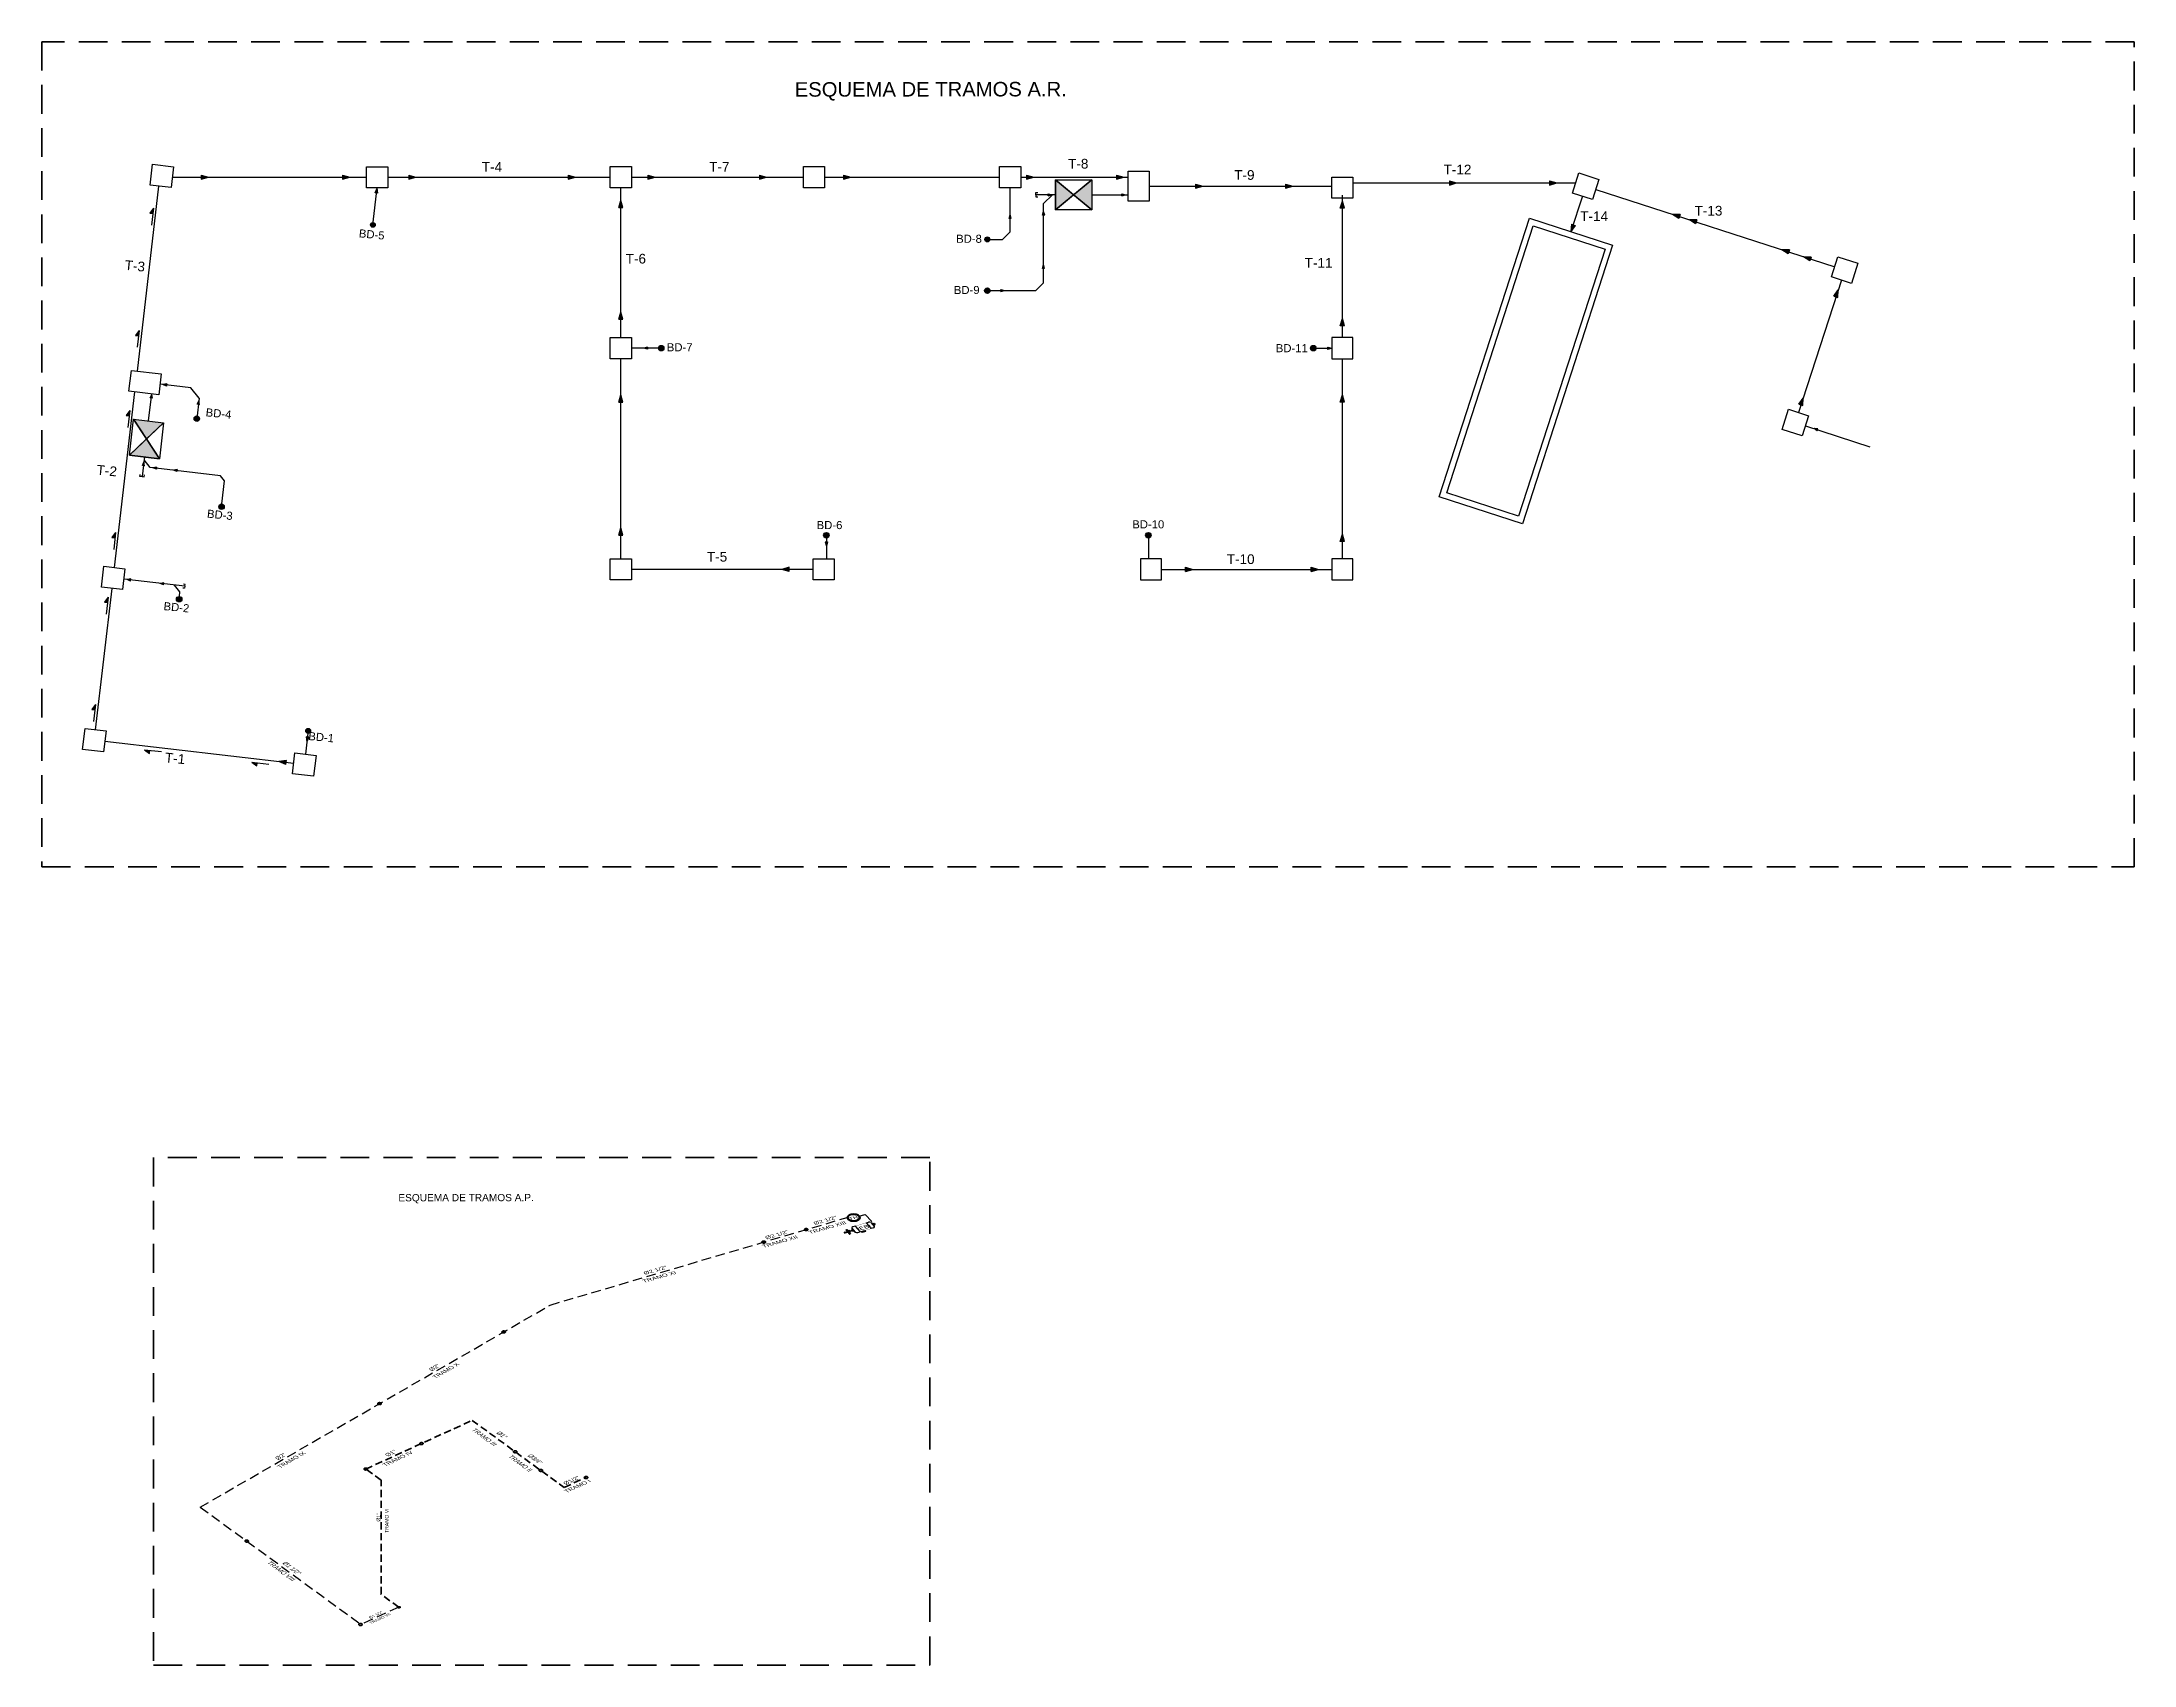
# Model space of a CAD drawing. Header units: feet. Extents: x 1019 to 2236, y -546 to 122.
# Drawn here: x 1156.5 to 1225.9, y 55.9 to 109.6 of the extents above; entities that cross this region are included whole.
import ezdxf

# ---------------------------------------------------------------- set-up
doc = ezdxf.new("R2010")
doc.units = ezdxf.units.FT
doc.header["$LTSCALE"] = 0.05
doc.header["$MEASUREMENT"] = 0
doc.linetypes.add('DASHDOT', pattern=[25.4, 12.7, -6.35, 0, -6.35])
doc.linetypes.add('HIDDEN', pattern=[9.525, 6.35, -3.175])
for name, color, linetype, lineweight in [('AGUA POTABLE', 5, 'HIDDEN', 35), ('AGUAFRIA', 5, 'HIDDEN', 30), ('COCINA', 8, 'Continuous', 25)]:
    doc.layers.add(name, color=color, linetype=linetype, lineweight=lineweight)
for name, color, linetype in [('AGUAS-N', 4, 'Continuous'), ('AGUASNEGRAS', 4, 'Continuous'), ('BOMBA', 7, 'Continuous'), ('PERT-VENT', 8, 'Continuous'), ('TELEFONO', 3, 'DASHDOT'), ('TEXXT', 2, 'Continuous')]:
    doc.layers.add(name, color=color, linetype=linetype)
doc.styles.add('DAMIAN', font='arial.ttf', dxfattribs={"height": 0.12})
doc.styles.get("Standard").update_dxf_attribs({"font": 'arial.ttf'})

# ---------------------------------------------------------------- blocks, each defined once
blk = doc.blocks.new('A$C7995192D')
at = {"layer": 'TELEFONO'}
blk.add_hatch(color=256, dxfattribs=at).paths.add_polyline_path([(0.638, 0.116), (0.437, 0.116), (0.437, 0)])
for p, q in [((0.638, 0.116), (0, 0.116)), ((0.437, 0), (0.437, 0.116)), ((0.638, 0.116), (0.437, 0))]:
    blk.add_line(p, q, dxfattribs=at)

msp = doc.modelspace()

# ---------------------------------------------------------------- hatches: boundary and pattern name
at = {"layer": 'AGUA POTABLE', "ltscale": 3, "extrusion": (1.24623e-14, 0.816497, 0.57735)}
h = msp.add_hatch(color=256, dxfattribs=at)
h.dxf.hatch_style = 1
edge = h.paths.add_edge_path()
edge.add_arc((-1181.871, -70.794), 0.0576, -51.64299, 308.35701)
h = msp.add_hatch(color=256, dxfattribs=at)
h.dxf.hatch_style = 1
edge = h.paths.add_edge_path()
edge.add_arc((-1180.464, -70.075), 0.0576, -51.64299, 308.35701)
h = msp.add_hatch(color=256, dxfattribs=at)
h.dxf.hatch_style = 1
edge = h.paths.add_edge_path()
edge.add_arc((-1171.85, -64.92), 0.0576, -51.64299, 308.35701)
h = msp.add_hatch(color=256, dxfattribs=at)
h.dxf.hatch_style = 1
edge = h.paths.add_edge_path()
edge.add_arc((-1167.735, -60.805), 0.0576, -51.64299, 308.35701)
h = msp.add_hatch(color=256, dxfattribs=at)
h.dxf.hatch_style = 1
edge = h.paths.add_edge_path()
edge.add_arc((-1169.124, -51.978), 0.0576, -51.64299, 308.35701)
h = msp.add_hatch(color=256, dxfattribs=at)
h.dxf.hatch_style = 1
edge = h.paths.add_edge_path()
edge.add_arc((-1172.229, -51.51), 0.0576, -51.64299, 308.35701)
h = msp.add_hatch(color=256, dxfattribs=at)
h.dxf.hatch_style = 1
edge = h.paths.add_edge_path()
edge.add_arc((-1167.279, -50.518), 0.0576, -51.64299, 308.35701)
h = msp.add_hatch(color=256, dxfattribs=at)
h.dxf.hatch_style = 1
edge = h.paths.add_edge_path()
edge.add_arc((-1173.077, -50.439), 0.0576, -51.64299, 308.35701)
h = msp.add_hatch(color=256, dxfattribs=at)
h.dxf.hatch_style = 1
edge = h.paths.add_edge_path()
edge.add_arc((-1174.579, -50.033), 0.0576, -51.64299, 308.35701)
h = msp.add_hatch(color=256, dxfattribs=at)
h.dxf.hatch_style = 1
edge = h.paths.add_edge_path()
edge.add_arc((-1163.337, -52.922), 0.0576, -51.64299, 308.35701)
at = {"layer": 'AGUA POTABLE', "ltscale": 3, "extrusion": (0, 0.816497, 0.57735)}
h = msp.add_hatch(color=256, dxfattribs=at)
h.dxf.hatch_style = 1
edge = h.paths.add_edge_path()
edge.add_arc((-1168.376, -49.126), 0.0498, -135, 225)
at = {"layer": 'AGUA POTABLE', "ltscale": 3, "extrusion": (1.24623e-14, 0.816497, 0.57735)}
h = msp.add_hatch(color=256, dxfattribs=at)
h.dxf.hatch_style = 1
edge = h.paths.add_edge_path()
edge.add_arc((-1167.109, -48.134), 0.0576, -51.64299, 308.35701)
at = {"layer": 'AGUASNEGRAS'}
for points in [[(1161.829, 105.071), (1162.069, 105.14), (1161.829, 105.209)], [(1166.511, 105.071), (1166.751, 105.14), (1166.511, 105.209)], [(1167.595, 104.623), (1167.657, 104.773), (1167.684, 104.612)], [(1168.702, 105.071), (1168.942, 105.14), (1168.702, 105.209)], [(1173.985, 105.071), (1174.225, 105.14), (1173.985, 105.209)], [(1176.624, 105.071), (1176.864, 105.14), (1176.624, 105.209)], [(1180.323, 105.071), (1180.563, 105.14), (1180.323, 105.209)], [(1183.112, 105.071), (1183.352, 105.14), (1183.112, 105.209)], [(1189.177, 105.071), (1189.417, 105.14), (1189.177, 105.209)], [(1192.158, 105.071), (1192.398, 105.14), (1192.158, 105.209)], [(1194.777, 104.772), (1195.016, 104.841), (1194.777, 104.91)], [(1197.758, 104.772), (1197.997, 104.841), (1197.758, 104.91)], [(1203.183, 104.877), (1203.423, 104.946), (1203.183, 105.015)], [(1206.504, 104.877), (1206.744, 104.946), (1206.504, 105.015)], [(1175.801, 104.13), (1175.732, 104.37), (1175.663, 104.13)], [(1189.706, 103.883), (1189.741, 104.003), (1189.775, 103.883)], [(1189.891, 104.589), (1190.011, 104.555), (1189.891, 104.52)], [(1192.333, 104.589), (1192.453, 104.555), (1192.333, 104.52)], [(1199.57, 104.107), (1199.639, 104.347), (1199.708, 104.107)], [(1188.597, 103.772), (1188.631, 103.892), (1188.666, 103.772)], [(1207.355, 103.54), (1207.212, 103.336), (1207.225, 103.585)], [(1210.786, 103.769), (1210.578, 103.906), (1210.827, 103.9)], [(1211.343, 103.588), (1211.135, 103.726), (1211.384, 103.72)], [(1214.41, 102.595), (1214.202, 102.733), (1214.452, 102.727)], [(1189.705, 102.111), (1189.739, 102.231), (1189.774, 102.111)], [(1215.129, 102.362), (1214.921, 102.5), (1215.17, 102.494)], [(1188.321, 101.417), (1188.441, 101.383), (1188.321, 101.348)], [(1216.058, 101.153), (1216.07, 101.402), (1215.927, 101.197)], [(1175.801, 100.431), (1175.732, 100.671), (1175.663, 100.431)], [(1199.57, 100.219), (1199.639, 100.459), (1199.708, 100.219)], [(1176.612, 99.442), (1176.492, 99.477), (1176.612, 99.511)], [(1199.14, 99.442), (1199.26, 99.477), (1199.14, 99.511)], [(1199.154, 99.442), (1199.274, 99.477), (1199.154, 99.511)], [(1160.14, 97.825), (1160.188, 97.94), (1160.208, 97.817)], [(1160.675, 98.219), (1160.559, 98.267), (1160.683, 98.288)], [(1175.801, 97.69), (1175.732, 97.93), (1175.663, 97.69)], [(1199.57, 97.69), (1199.639, 97.93), (1199.708, 97.69)], [(1214.897, 97.57), (1214.91, 97.819), (1214.767, 97.615)], [(1161.698, 97.616), (1161.747, 97.731), (1161.767, 97.608)], [(1215.395, 96.804), (1215.271, 96.808), (1215.374, 96.738)], [(1159.879, 95.587), (1159.927, 95.702), (1159.948, 95.579)], [(1160.343, 95.464), (1160.227, 95.512), (1160.351, 95.533)], [(1161.022, 95.385), (1160.907, 95.433), (1161.03, 95.453)], [(1175.801, 93.283), (1175.732, 93.522), (1175.663, 93.283)], [(1182.581, 93.062), (1182.54, 92.918), (1182.498, 93.062)], [(1199.57, 93.071), (1199.639, 93.311), (1199.708, 93.071)], [(1181.307, 92.216), (1181.067, 92.147), (1181.307, 92.078)], [(1194.442, 92.216), (1194.682, 92.147), (1194.442, 92.078)], [(1198.605, 92.216), (1198.845, 92.147), (1198.605, 92.078)], [(1159.495, 91.829), (1159.372, 91.808), (1159.487, 91.76)], [(1160.587, 91.702), (1160.464, 91.681), (1160.579, 91.633)], [(1165.304, 86.597), (1165.33, 86.436), (1165.393, 86.586)], [(1164.65, 85.819), (1164.403, 85.778), (1164.634, 85.682)]]:
    msp.add_hatch(color=256, dxfattribs=at).paths.add_polyline_path(points)
at = {"layer": 'AGUASNEGRAS', "ltscale": 3}
h = msp.add_hatch(color=256, dxfattribs=at)
h.dxf.hatch_style = 1
edge = h.paths.add_edge_path()
edge.add_arc((1167.516, 103.558), 0.0795, 83.35701, 443.35701)
h = msp.add_hatch(color=256, dxfattribs=at)
h.dxf.hatch_style = 1
edge = h.paths.add_edge_path()
edge.add_arc((1187.875, 103.077), 0.0815, 0, 360)
h = msp.add_hatch(color=256, dxfattribs=at)
h.dxf.hatch_style = 1
edge = h.paths.add_edge_path()
edge.add_arc((1187.875, 101.38), 0.091, 0, 360)
h = msp.add_hatch(color=256, dxfattribs=at)
h.dxf.hatch_style = 1
edge = h.paths.add_edge_path()
edge.add_arc((1177.07, 99.474), 0.091, 0, 360)
h = msp.add_hatch(color=256, dxfattribs=at)
h.dxf.hatch_style = 1
edge = h.paths.add_edge_path()
edge.add_arc((1198.674, 99.474), 0.091, 0, 360)
h = msp.add_hatch(color=256, dxfattribs=at)
h.dxf.hatch_style = 1
edge = h.paths.add_edge_path()
edge.add_arc((1161.68, 97.138), 0.091, 83.35701, 443.35701)
h = msp.add_hatch(color=256, dxfattribs=at)
h.dxf.hatch_style = 1
edge = h.paths.add_edge_path()
edge.add_arc((1162.501, 94.222), 0.091, 83.35701, 443.35701)
h = msp.add_hatch(color=256, dxfattribs=at)
h.dxf.hatch_style = 1
edge = h.paths.add_edge_path()
edge.add_arc((1182.541, 93.279), 0.091, 0, 360)
h = msp.add_hatch(color=256, dxfattribs=at)
h.dxf.hatch_style = 1
edge = h.paths.add_edge_path()
edge.add_arc((1193.209, 93.279), 0.091, 180, 540, ccw=False)
h = msp.add_hatch(color=256, dxfattribs=at)
h.dxf.hatch_style = 1
edge = h.paths.add_edge_path()
edge.add_arc((1161.098, 91.159), 0.091, 83.35701, 443.35701)
h = msp.add_hatch(color=256, dxfattribs=at)
h.dxf.hatch_style = 1
edge = h.paths.add_edge_path()
edge.add_arc((1165.372, 86.798), 0.0812, 83.35701, 443.35701)
at = {"layer": 'COCINA'}
h = msp.add_hatch(color=256, dxfattribs=at)
h.dxf.hatch_style = 1
h.paths.add_polyline_path([(1190.135, 104.055), (1190.735, 104.555), (1190.135, 105.055)])
h = msp.add_hatch(color=256, dxfattribs=at)
h.dxf.hatch_style = 1
h.paths.add_polyline_path([(1191.335, 104.055), (1190.735, 104.555), (1191.335, 105.055)])
h = msp.add_hatch(color=256, dxfattribs=at)
h.dxf.hatch_style = 1
h.paths.add_polyline_path([(1160.583, 97.006), (1160.017, 96.468), (1159.589, 97.122)])
h = msp.add_hatch(color=256, dxfattribs=at)
h.dxf.hatch_style = 1
h.paths.add_polyline_path([(1160.444, 95.814), (1160.017, 96.468), (1159.451, 95.93)])

# ---------------------------------------------------------------- linework, layer by layer
at = {"extrusion": (0, 0.816497, 0.57735)}
msp.add_line((1183.246, 70.24, -36.955), (1183.311, 70.166, -36.851), dxfattribs=at)
at = {"layer": 'AGUA POTABLE', "ltscale": 0.75, "extrusion": (0, 0.816497, 0.57735)}
for p, q in [((1167.279, 62.347, -17.785), (1170.806, 63.959, -20.063)), ((1170.806, 63.959, -20.063), (1173.853, 61.736, -16.92)), ((1167.787, 61.977, -17.261), (1167.279, 62.347, -17.785)), ((1167.787, 58.202, -19.93), (1167.787, 61.977, -17.261)), ((1173.853, 61.736, -16.92), (1174.579, 62.068, -17.39)), ((1168.37, 57.773, -19.324), (1167.774, 58.208, -19.94))]:
    msp.add_line(p, q, dxfattribs=at)
at = {"layer": 'AGUA POTABLE', "ltscale": 3}
for points in [[(1225.873, 109.621), (1156.547, 109.621), (1156.547, 82.296), (1225.873, 82.296)], [(1185.968, 72.661), (1160.243, 72.661), (1160.243, 55.851), (1185.968, 55.851)]]:
    msp.add_lwpolyline(points, close=True, dxfattribs=at)
at = {"layer": 'AGUA POTABLE', "linetype": 'Continuous', "extrusion": (0, 0.816497, 0.57735)}
for radius in [0.212, 0.187]:
    msp.add_circle((-1183.444, -71.48, 36.015), radius, dxfattribs=at)
at = {"layer": 'AGUA POTABLE', "ltscale": 3, "extrusion": (0, 0.816497, 0.57735)}
for centre in [(-1181.871, -70.794, 36.015), (-1180.464, -70.075, 36.015), (-1171.85, -64.92, 36.015), (-1167.735, -60.805, 36.015), (-1169.124, -51.978, 40.638), (-1172.229, -51.51, 40.638), (-1167.279, -50.518, 40.638), (-1173.077, -50.439, 40.638), (-1174.579, -50.033, 40.638), (-1163.337, -52.922, 36.015), (-1167.109, -48.134, 36.015)]:
    msp.add_circle(centre, 0.0576, dxfattribs=at)
at = {"layer": 'AGUAFRIA', "extrusion": (0, 0.816497, 0.57735)}
for p, q in [((1183.616, 70.718, -37.631), (1183.832, 70.782, -37.722)), ((1183.832, 70.782, -37.722), (1184.101, 70.478, -37.292)), ((1173.394, 67.779, -33.475), (1183.232, 70.68, -37.578)), ((1161.797, 61.084, -24.006), (1173.394, 67.779, -33.475)), ((1161.797, 61.084, -24.006), (1167.119, 57.201, -18.515)), ((1168.37, 57.773, -19.324), (1167.119, 57.201, -18.515))]:
    msp.add_line(p, q, dxfattribs=at)
at = {"layer": 'AGUAFRIA', "color": 2, "linetype": 'Continuous', "extrusion": (0, 0.816497, 0.57735)}
msp.add_line((1183.172, 70.148, -36.825), (1183.126, 70.199, -36.898), dxfattribs=at)
at = {"layer": 'AGUAFRIA', "extrusion": (0, 0.816497, 0.57735)}
msp.add_circle((-1168.376, -49.126, 36.015), 0.0498, dxfattribs=at)
at = {"layer": 'AGUAS-N'}
msp.add_line((1207.591, 104.505), (1207.212, 103.336), dxfattribs=at)
for points in [[(1190.135, 104.055), (1190.735, 104.555), (1190.135, 105.055), (1190.135, 104.055)], [(1191.335, 104.055), (1190.735, 104.555), (1191.335, 105.055), (1191.335, 104.055)], [(1160.583, 97.006), (1160.017, 96.468), (1159.589, 97.122), (1160.583, 97.006)], [(1160.444, 95.814), (1160.017, 96.468), (1159.451, 95.93), (1160.444, 95.814)]]:
    msp.add_lwpolyline(points, dxfattribs=at)
for points in [[(1205.834, 103.782), (1208.593, 102.888), (1205.604, 93.66), (1202.845, 94.554)], [(1205.963, 103.53), (1208.341, 102.759), (1205.475, 93.912), (1203.097, 94.682)]]:
    msp.add_lwpolyline(points, close=True, dxfattribs=at)
at = {"layer": 'AGUASNEGRAS', "ltscale": 3}
for p, q in [((1159.712, 98.717), (1160.425, 104.841)), ((1160.867, 105.14), (1167.309, 105.14)), ((1167.516, 103.558), (1167.659, 104.788)), ((1168.01, 105.14), (1175.383, 105.14)), ((1175.732, 99.827), (1175.732, 104.79)), ((1176.08, 105.14), (1181.78, 105.14)), ((1182.477, 105.14), (1188.283, 105.14)), ((1188.631, 103.333), (1188.631, 104.79)), ((1188.98, 105.14), (1192.543, 105.14)), ((1193.24, 104.841), (1199.29, 104.841)), ((1199.987, 104.946), (1207.367, 104.946)), ((1190.135, 104.555), (1189.476, 104.555)), ((1189.741, 104.262), (1190.034, 104.555)), ((1189.741, 101.641), (1189.741, 104.262)), ((1191.335, 104.555), (1192.543, 104.555)), ((1199.639, 99.827), (1199.639, 104.544)), ((1188.374, 103.077), (1188.631, 103.333)), ((1187.935, 103.077), (1188.374, 103.077)), ((1187.873, 101.383), (1189.483, 101.383)), ((1189.483, 101.383), (1189.741, 101.641)), ((1177.161, 99.477), (1176.08, 99.477)), ((1198.583, 99.477), (1199.29, 99.477)), ((1175.732, 92.497), (1175.732, 99.126)), ((1199.639, 92.497), (1199.639, 99.126)), ((1158.954, 92.208), (1159.631, 98.025)), ((1160.086, 97.064), (1160.19, 97.96)), ((1161.488, 98.159), (1160.463, 98.279)), ((1161.757, 97.82), (1161.488, 98.159)), ((1161.757, 97.82), (1161.68, 97.138)), ((1159.947, 95.872), (1159.871, 95.218)), ((1160.132, 95.523), (1159.936, 95.772)), ((1162.467, 95.251), (1160.132, 95.523)), ((1162.601, 95.082), (1162.467, 95.251)), ((1162.512, 94.313), (1162.601, 95.082)), ((1182.541, 93.37), (1182.541, 92.49)), ((1193.209, 93.37), (1193.209, 92.49)), ((1158.328, 86.837), (1158.873, 91.516)), ((1161.284, 91.586), (1159.261, 91.821)), ((1161.122, 91.4), (1160.943, 91.625)), ((1182.108, 92.147), (1176.08, 92.147)), ((1193.642, 92.147), (1199.29, 92.147)), ((1161.107, 91.249, 0.417), (1161.122, 91.4)), ((1165.363, 86.717), (1165.283, 86.027)), ((1164.894, 85.721), (1158.636, 86.45))]:
    msp.add_line(p, q, dxfattribs=at)
at = {"layer": 'AGUASNEGRAS', "color": 4, "ltscale": 0.5}
for p, q in [((1190.135, 105.055), (1191.335, 104.055)), ((1191.335, 105.055), (1190.135, 104.055)), ((1208.031, 104.731), (1215.951, 102.166)), ((1216.175, 101.725), (1214.755, 97.343)), ((1159.589, 97.122), (1160.444, 95.814)), ((1159.451, 95.93), (1160.583, 97.006)), ((1214.979, 96.903), (1217.117, 96.21))]:
    msp.add_line(p, q, dxfattribs=at)
at = {"layer": 'AGUASNEGRAS'}
for points in [[(1160.131, 104.875), (1160.211, 105.567), (1160.907, 105.486), (1160.827, 104.794)], [(1167.309, 104.788), (1167.309, 105.485), (1168.01, 105.485), (1168.01, 104.788)], [(1192.543, 105.339), (1193.24, 105.339), (1193.24, 104.343), (1192.543, 104.343)], [(1207.475, 105.279), (1208.139, 105.064), (1207.923, 104.398), (1207.259, 104.612)], [(1216.059, 102.5), (1216.722, 102.285), (1216.506, 101.618), (1215.843, 101.833)], [(1175.383, 99.827), (1176.08, 99.827), (1176.08, 99.126), (1175.383, 99.126)], [(1199.987, 99.827), (1199.29, 99.827), (1199.29, 99.126), (1199.987, 99.126)], [(1159.434, 98.048), (1159.514, 98.74), (1160.503, 98.625), (1160.423, 97.932)], [(1214.424, 97.451), (1215.087, 97.236), (1214.871, 96.569), (1214.208, 96.784)], [(1158.525, 91.556), (1158.605, 92.249), (1159.302, 92.167), (1159.221, 91.475)], [(1175.383, 92.497), (1176.08, 92.497), (1176.08, 91.796), (1175.383, 91.796)], [(1182.108, 92.497), (1182.805, 92.497), (1182.805, 91.796), (1182.108, 91.796)], [(1193.642, 92.497), (1192.945, 92.497), (1192.945, 91.796), (1193.642, 91.796)], [(1199.987, 92.497), (1199.29, 92.497), (1199.29, 91.796), (1199.987, 91.796)], [(1157.899, 86.185), (1157.98, 86.877), (1158.676, 86.796), (1158.595, 86.104)], [(1164.854, 85.375), (1164.935, 86.067), (1165.631, 85.986), (1165.55, 85.294)]]:
    msp.add_lwpolyline(points, close=True, dxfattribs=at)
at = {"layer": 'AGUASNEGRAS', "elevation": 0}
for points in [[(1175.383, 105.491), (1176.08, 105.491), (1176.08, 104.79), (1175.383, 104.79)], [(1181.78, 105.491), (1182.477, 105.491), (1182.477, 104.79), (1181.78, 104.79)], [(1188.283, 105.491), (1188.98, 105.491), (1188.98, 104.79), (1188.283, 104.79)], [(1199.29, 105.14), (1199.987, 105.14), (1199.987, 104.439), (1199.29, 104.439)]]:
    msp.add_lwpolyline(points, close=True, dxfattribs=at)
at = {"layer": 'AGUASNEGRAS'}
for points in [[(1161.829, 105.209), (1161.829, 105.071), (1162.069, 105.14)], [(1161.829, 105.209), (1162.069, 105.14)], [(1166.511, 105.209), (1166.511, 105.071), (1166.751, 105.14)], [(1166.511, 105.209), (1166.751, 105.14)], [(1167.684, 104.612), (1167.595, 104.623), (1167.657, 104.773)], [(1167.684, 104.612), (1167.657, 104.773)], [(1168.702, 105.209), (1168.702, 105.071), (1168.942, 105.14)], [(1168.702, 105.209), (1168.942, 105.14)], [(1176.624, 105.209), (1176.624, 105.071), (1176.864, 105.14)], [(1176.624, 105.209), (1176.864, 105.14)], [(1180.323, 105.209), (1180.323, 105.071), (1180.563, 105.14)], [(1180.323, 105.209), (1180.563, 105.14)], [(1183.112, 105.209), (1183.112, 105.071), (1183.352, 105.14)], [(1183.112, 105.209), (1183.352, 105.14)], [(1189.177, 105.209), (1189.177, 105.071), (1189.417, 105.14)], [(1189.177, 105.209), (1189.417, 105.14)], [(1192.158, 105.209), (1192.158, 105.071), (1192.398, 105.14)], [(1192.158, 105.209), (1192.398, 105.14)], [(1194.777, 104.91), (1194.777, 104.772), (1195.016, 104.841)], [(1194.777, 104.91), (1195.016, 104.841)], [(1197.758, 104.91), (1197.758, 104.772), (1197.997, 104.841)], [(1197.758, 104.91), (1197.997, 104.841)], [(1203.183, 105.015), (1203.183, 104.877), (1203.423, 104.946)], [(1203.183, 105.015), (1203.423, 104.946)], [(1206.504, 105.015), (1206.504, 104.877), (1206.744, 104.946)], [(1206.504, 105.015), (1206.744, 104.946)], [(1175.663, 104.13), (1175.801, 104.13), (1175.732, 104.37)], [(1175.663, 104.13), (1175.732, 104.37)], [(1189.775, 103.883), (1189.706, 103.883), (1189.741, 104.003)], [(1189.775, 103.883), (1189.741, 104.003)], [(1189.891, 104.52), (1189.891, 104.589), (1190.011, 104.555)], [(1189.891, 104.52), (1190.011, 104.555)], [(1192.333, 104.52), (1192.333, 104.589), (1192.453, 104.555)], [(1192.333, 104.52), (1192.453, 104.555)], [(1199.708, 104.107), (1199.57, 104.107), (1199.639, 104.347)], [(1199.708, 104.107), (1199.639, 104.347)], [(1188.666, 103.772), (1188.597, 103.772), (1188.631, 103.892)], [(1188.666, 103.772), (1188.631, 103.892)], [(1207.225, 103.585), (1207.355, 103.54), (1207.212, 103.336)], [(1207.225, 103.585), (1207.212, 103.336)], [(1210.827, 103.9), (1210.786, 103.769), (1210.578, 103.906)], [(1210.827, 103.9), (1210.578, 103.906)], [(1211.384, 103.72), (1211.343, 103.588), (1211.135, 103.726)], [(1211.384, 103.72), (1211.135, 103.726)], [(1214.452, 102.727), (1214.41, 102.595), (1214.202, 102.733)], [(1214.452, 102.727), (1214.202, 102.733)], [(1189.774, 102.111), (1189.705, 102.111), (1189.739, 102.231)], [(1189.774, 102.111), (1189.739, 102.231)], [(1215.17, 102.494), (1215.129, 102.362), (1214.921, 102.5)], [(1215.17, 102.494), (1214.921, 102.5)], [(1188.321, 101.348), (1188.321, 101.417), (1188.441, 101.383)], [(1188.321, 101.348), (1188.441, 101.383)], [(1215.927, 101.197), (1216.058, 101.153), (1216.07, 101.402)], [(1215.927, 101.197), (1216.07, 101.402)], [(1175.663, 100.431), (1175.801, 100.431), (1175.732, 100.671)], [(1175.663, 100.431), (1175.732, 100.671)], [(1199.708, 100.219), (1199.57, 100.219), (1199.639, 100.459)], [(1199.708, 100.219), (1199.639, 100.459)], [(1160.208, 97.817), (1160.14, 97.825), (1160.188, 97.94)], [(1160.208, 97.817), (1160.188, 97.94)], [(1160.683, 98.288), (1160.675, 98.219), (1160.559, 98.267)], [(1160.683, 98.288), (1160.559, 98.267)], [(1175.663, 97.69), (1175.801, 97.69), (1175.732, 97.93)], [(1175.663, 97.69), (1175.732, 97.93)], [(1199.708, 97.69), (1199.57, 97.69), (1199.639, 97.93)], [(1199.708, 97.69), (1199.639, 97.93)], [(1214.767, 97.615), (1214.897, 97.57), (1214.91, 97.819)], [(1214.767, 97.615), (1214.91, 97.819)], [(1161.767, 97.608), (1161.698, 97.616), (1161.747, 97.731)], [(1161.767, 97.608), (1161.747, 97.731)], [(1215.374, 96.738), (1215.395, 96.804), (1215.271, 96.808)], [(1215.374, 96.738), (1215.271, 96.808)], [(1159.948, 95.579), (1159.879, 95.587), (1159.927, 95.702)], [(1159.948, 95.579), (1159.927, 95.702)], [(1160.351, 95.533), (1160.343, 95.464), (1160.227, 95.512)], [(1160.351, 95.533), (1160.227, 95.512)], [(1161.03, 95.453), (1161.022, 95.385), (1160.907, 95.433)], [(1161.03, 95.453), (1160.907, 95.433)], [(1175.663, 93.283), (1175.801, 93.283), (1175.732, 93.522)], [(1175.663, 93.283), (1175.732, 93.522)], [(1182.498, 93.062), (1182.581, 93.062), (1182.54, 92.918)], [(1182.498, 93.062), (1182.54, 92.918)], [(1199.708, 93.071), (1199.57, 93.071), (1199.639, 93.311)], [(1199.708, 93.071), (1199.639, 93.311)], [(1181.307, 92.078), (1181.307, 92.216), (1181.067, 92.147)], [(1194.442, 92.078), (1194.442, 92.216), (1194.682, 92.147)], [(1198.605, 92.078), (1198.605, 92.216), (1198.845, 92.147)], [(1159.487, 91.76), (1159.495, 91.829), (1159.372, 91.808)], [(1159.487, 91.76), (1159.372, 91.808)], [(1160.579, 91.633), (1160.587, 91.702), (1160.464, 91.681)], [(1160.579, 91.633), (1160.464, 91.681)], [(1181.307, 92.078), (1181.067, 92.147)], [(1194.442, 92.078), (1194.682, 92.147)], [(1198.605, 92.078), (1198.845, 92.147)], [(1165.393, 86.586), (1165.304, 86.597), (1165.33, 86.436)], [(1165.393, 86.586), (1165.33, 86.436)], [(1164.634, 85.682), (1164.65, 85.819), (1164.403, 85.778)], [(1164.634, 85.682), (1164.403, 85.778)]]:
    msp.add_lwpolyline(points, dxfattribs=at)
at = {"layer": 'AGUASNEGRAS', "elevation": 0}
for points in [[(1173.985, 105.209), (1173.985, 105.071), (1174.225, 105.14)], [(1173.985, 105.209), (1174.225, 105.14)], [(1176.612, 99.511), (1176.612, 99.442), (1176.492, 99.477)], [(1176.612, 99.511), (1176.492, 99.477)], [(1199.14, 99.511), (1199.14, 99.442), (1199.26, 99.477)], [(1199.14, 99.511), (1199.26, 99.477)], [(1199.154, 99.511), (1199.154, 99.442), (1199.274, 99.477)], [(1199.154, 99.511), (1199.274, 99.477)]]:
    msp.add_lwpolyline(points, dxfattribs=at)
at = {"layer": 'AGUASNEGRAS', "color": 4, "ltscale": 0.5}
for points in [[(1191.335, 105.055), (1191.335, 104.055), (1190.135, 104.055), (1190.135, 105.055)], [(1159.589, 97.122), (1160.583, 97.006), (1160.444, 95.814), (1159.451, 95.93)]]:
    msp.add_lwpolyline(points, close=True, dxfattribs=at)
at = {"layer": 'AGUASNEGRAS', "ltscale": 3}
for points in [[(1189.476, 104.555), (1189.476, 104.627), (1189.546, 104.627)], [(1189.476, 104.555), (1189.476, 104.485), (1189.546, 104.485)], [(1159.871, 95.218), (1159.799, 95.226), (1159.807, 95.295)], [(1159.871, 95.218), (1159.94, 95.21), (1159.948, 95.279)], [(1161.284, 91.586), (1161.276, 91.522), (1161.223, 91.528)], [(1161.284, 91.586), (1161.291, 91.647), (1161.238, 91.653)]]:
    msp.add_lwpolyline(points, dxfattribs=at)
for centre, radius in [((1167.516, 103.558), 0.0795), ((1187.875, 103.077), 0.0815), ((1187.875, 101.38), 0.091), ((1177.07, 99.474), 0.091), ((1198.674, 99.474), 0.091), ((1161.68, 97.138), 0.091), ((1162.501, 94.222), 0.091), ((1182.541, 93.279), 0.091), ((1193.209, 93.279), 0.091), ((1161.098, 91.159, 0.669), 0.091), ((1165.372, 86.798), 0.0812)]:
    msp.add_circle(centre, radius, dxfattribs=at)
at = {"layer": 'BOMBA', "color": 2, "extrusion": (0, 0.816497, 0.57735)}
for p, q in [((1183.174, 70.203, -36.903), (1183.227, 70.219, -36.926)), ((1183.206, 70.167, -36.853), (1183.174, 70.203, -36.903)), ((1183.197, 70.271, -37), (1183.184, 70.268, -36.994)), ((1183.184, 70.268, -36.994), (1183.308, 70.127, -36.796)), ((1183.197, 70.272, -37), (1183.203, 70.273, -37.002)), ((1183.203, 70.273, -37.002), (1183.197, 70.272, -37)), ((1183.322, 70.131, -36.801), (1183.197, 70.272, -37)), ((1183.197, 70.272, -37), (1183.322, 70.131, -36.801)), ((1183.322, 70.131, -36.801), (1183.197, 70.271, -37)), ((1183.203, 70.273, -37.002), (1183.216, 70.277, -37.008)), ((1183.327, 70.133, -36.804), (1183.203, 70.273, -37.002)), ((1183.203, 70.273, -37.002), (1183.327, 70.133, -36.804)), ((1183.327, 70.133, -36.804), (1183.203, 70.273, -37.002)), ((1183.259, 70.183, -36.875), (1183.206, 70.167, -36.853)), ((1183.216, 70.277, -37.008), (1183.341, 70.137, -36.809)), ((1183.227, 70.219, -36.926), (1183.259, 70.183, -36.875)), ((1183.312, 70.244, -36.961), (1183.259, 70.228, -36.939)), ((1183.259, 70.228, -36.939), (1183.291, 70.193, -36.888)), ((1183.291, 70.193, -36.888), (1183.344, 70.208, -36.911)), ((1183.308, 70.127, -36.796), (1183.322, 70.131, -36.801)), ((1183.344, 70.208, -36.911), (1183.312, 70.244, -36.961)), ((1183.322, 70.234, -36.946), (1183.395, 70.255, -36.977)), ((1183.335, 70.219, -36.925), (1183.322, 70.234, -36.946)), ((1183.327, 70.133, -36.804), (1183.322, 70.131, -36.801)), ((1183.322, 70.131, -36.801), (1183.327, 70.133, -36.804)), ((1183.341, 70.137, -36.809), (1183.327, 70.133, -36.804)), ((1183.408, 70.24, -36.956), (1183.335, 70.219, -36.925)), ((1183.388, 70.321, -37.069), (1183.499, 70.196, -36.893)), ((1183.395, 70.255, -36.977), (1183.408, 70.24, -36.956)), ((1183.492, 70.393, -37.172), (1183.416, 70.37, -37.14)), ((1183.661, 70.202, -36.902), (1183.492, 70.393, -37.172)), ((1183.585, 70.18, -36.87), (1183.661, 70.202, -36.902)), ((1183.857, 70.501, -37.324), (1183.934, 70.523, -37.356)), ((1184.026, 70.31, -37.054), (1183.857, 70.501, -37.324)), ((1184.02, 70.507, -37.333), (1184.13, 70.382, -37.157)), ((1184.103, 70.333, -37.086), (1184.026, 70.31, -37.054))]:
    msp.add_line(p, q, dxfattribs=at)
at = {"layer": 'BOMBA', "color": 2, "extrusion": (0, 0.816497, 0.57735), "elevation": 36.015}
for points in [[(-1183.157, -70.599), (-1183.144, -70.625), (-1183.183, -70.645), (-1183.196, -70.62)], [(-1183.491, -70.665), (-1183.395, -70.853), (-1183.374, -70.842), (-1183.47, -70.654)], [(-1183.457, -70.73), (-1183.425, -70.792), (-1183.385, -70.771), (-1183.417, -70.709)], [(-1183.727, -70.627), (-1183.699, -70.681), (-1183.813, -70.739), (-1183.84, -70.685)], [(-1184.123, -70.988), (-1184.027, -71.176), (-1184.048, -71.187), (-1184.144, -70.998)], [(-1184.114, -71.057), (-1184.078, -71.128), (-1184.124, -71.152), (-1184.16, -71.08)]]:
    msp.add_lwpolyline(points, close=True, dxfattribs=at)
at = {"layer": 'BOMBA', "color": 2, "extrusion": (0, 0.816497, 0.57735), "const_width": 0.0128, "elevation": 36.015}
msp.add_lwpolyline([(-1183.691, -70.677), (-1183.522, -71.007), (-1183.89, -71.195), (-1184.059, -70.865)], close=True, dxfattribs=at)
at = {"layer": 'BOMBA', "color": 2, "extrusion": (0, 0.816497, 0.57735)}
for centre, start, end in [((-1183.445, -70.896, 36.015), 297.08434, 27.08434), ((-1183.556, -70.68, 36.015), 27.08434, 117.08434), ((-1183.963, -71.161, 36.015), 207.08434, 297.08434), ((-1184.073, -70.944, 36.015), 117.08434, 207.08434)]:
    msp.add_arc(centre, 0.0641, start, end, dxfattribs=at)
at = {"layer": 'PERT-VENT', "extrusion": (1.30681e-15, -1.65071e-16, -1)}
msp.add_line((1165.362, 86.74), (1165.374, 86.839), dxfattribs=at)

# ---------------------------------------------------------------- block references
at = {"layer": 'AGUASNEGRAS', "yscale": 0.887250000003405, "zscale": 0.8872500000034051}
for p, xscale, rotation in [((1160.076, 103.557, 3), -0.8872500000034054, 263.357012660378), ((1159.605, 99.512, 3), -0.8872500000034054, 263.357012660378), ((1159.296, 96.86, 3), -0.8872500000034054, 263.357012660378), ((1158.825, 92.815, 3), -0.8872500000034054, 263.357012660378), ((1158.575, 90.672, 3), -0.8872500000034054, 263.357012660378), ((1158.161, 87.116, 3), -0.8872500000034054, 263.357012660378), ((1160.497, 86.007, 3), -0.8872500000034058, 353.357012660378), ((1164.054, 85.592, 3), -0.8872500000034058, 353.357012660378)]:
    msp.add_blockref('A$C7995192D', p, dxfattribs=dict(at, xscale=xscale, rotation=rotation))

# ---------------------------------------------------------------- texts
at = {"layer": 'TEXXT', "style": 'DAMIAN'}
for s, insert, char_height, width, attachment_point, rotation in [('\\A1;ESQUEMA DE TRAMOS A.R.', (1190.509, 107.685), 0.48, 11.616, 9, 0.0776), (' BD-5', (1167.915, 103.333), 0.2677, 7.06717, 3, 354.34554), ('T-3', (1159.981, 102.326), 0.3212, 8.48061, 3, 354.34554), (' BD-4', (1162.84, 97.403), 0.2677, 7.06717, 3, 354.34554), ('T-2', (1159.051, 95.544), 0.3212, 8.48061, 3, 354.34554), (' BD-3', (1162.884, 94.047), 0.2677, 7.06717, 3, 354.34554), (' BD-2', (1161.445, 90.983), 0.2677, 7.06717, 3, 354.34554), (' BD-1', (1166.242, 86.68), 0.2677, 7.06717, 3, 354.34554), ('T-1', (1161.314, 86.014), 0.3212, 8.48061, 3, 354.34554), ('\\A1;ESQUEMA DE TRAMOS A.P.', (1172.849, 71.154), 0.24, 5.808, 9, 0.0776), ('\\A1;TRAMO VI', (1168.037, 61.04, -18.16), 0.12, 2.904, 9, 90), ('\\A1;{\\fArial|b0|i0|c238|p34;%%C}1{\\fArial|b0|i0|c238|p34;"}  ', (1167.764, 60.887, -18.16), 0.12, 2.904, 9, 90)]:
    msp.add_mtext(s, dxfattribs=dict(at, insert=insert, char_height=char_height, width=width, attachment_point=attachment_point, rotation=rotation))
at = {"layer": 'TEXXT', "attachment_point": 3, "style": 'DAMIAN'}
for s, insert, char_height, width in [('T-4', (1171.799, 105.64), 0.3212, 8.48061), ('T-7', (1179.332, 105.643), 0.3212, 8.48061), ('T-8', (1191.223, 105.745), 0.3212, 8.48061), ('T-9', (1196.728, 105.372), 0.3212, 8.48061), ('T-12', (1203.913, 105.552), 0.3212, 8.48061), ('T-14', (1208.442, 104.005), 0.3212, 8.48061), ('T-13', (1212.23, 104.188), 0.3212, 8.48061), ('T-6', (1176.565, 102.599), 0.3212, 8.48061), (' BD-8', (1187.693, 103.232), 0.2677, 7.06717), ('T-11', (1199.311, 102.459), 0.3212, 8.48061), (' BD-9', (1187.617, 101.535), 0.2677, 7.06717), (' BD-7', (1178.107, 99.638), 0.2677, 7.06717), (' BD-11', (1198.493, 99.608), 0.2677, 7.06717), (' BD-6', (1183.072, 93.748), 0.2677, 7.06717), (' BD-10', (1193.737, 93.773), 0.2677, 7.06717), ('T-5', (1179.256, 92.725), 0.3212, 8.48061), ('T-10', (1196.73, 92.646), 0.3212, 8.48061)]:
    msp.add_mtext(s, dxfattribs=dict(at, insert=insert, char_height=char_height, width=width))
at = {"layer": 'TEXXT', "extrusion": (8.78973e-15, 0.816497, 0.57735), "char_height": 0.18, "width": 4.356, "attachment_point": 9, "text_direction": (0.898329, 0.253643, -0.358706), "style": 'DAMIAN'}
for s, insert in [('\\A1;{\\fArial|b0|i0|c238|p34;%%C}2 1/2{\\fArial|b0|i0|c238|p34;"}  ', (1182.926, 70.642, -37.523)), ('\\A1;TRAMO XII', (1181.621, 69.994, -36.607)), ('\\A1;{\\fArial|b0|i0|c238|p34;%%C}2 1/2{\\fArial|b0|i0|c238|p34;"}  ', (1181.323, 70.165, -36.85)), ('\\A1;TRAMO XIII', (1183.225, 70.47, -37.281)), ('\\A1;TRAMO XI', (1177.592, 68.82, -34.947)), ('\\A1;{\\fArial|b0|i0|c238|p34;%%C}2 1/2{\\fArial|b0|i0|c238|p34;"}  ', (1177.294, 68.991, -35.189))]:
    msp.add_mtext(s, dxfattribs=dict(at, insert=insert))
at = {"layer": 'TEXXT', "extrusion": (0, 0.816497, 0.57735), "attachment_point": 2}
for s, insert, char_height, width, text_direction in [('{\\fVerdana|b0|i0|c0|p34;TH}', (1183.405, 70.707, -37.616), 0.16001, 3.31077, (0.909068, 0.240552, -0.340192)), ('{\\fVerdana|b0|i0|c0|p34;EB}', (1183.744, 70.4, -37.182), 0.19585, 4.05238, (0.889233, 0.264111, -0.373509))]:
    msp.add_mtext(s, dxfattribs=dict(at, insert=insert, char_height=char_height, width=width, text_direction=text_direction))
at = {"layer": 'TEXXT', "extrusion": (1.42117e-14, 0.816497, 0.57735), "char_height": 0.18, "width": 4.356, "attachment_point": 9, "text_direction": (0.706148, 0.408801, -0.578132), "style": 'DAMIAN'}
for s, insert in [('\\A1;TRAMO X', (1170.408, 65.804, -30.681)), ('\\A1;{\\fArial|b0|i0|c238|p34;%%C}2{\\fArial|b0|i0|c238|p34;"}  ', (1169.776, 65.754, -30.611)), ('\\A1;{\\fArial|b0|i0|c238|p34;%%C}2{\\fArial|b0|i0|c238|p34;"}  ', (1164.679, 62.811, -26.449)), ('\\A1;TRAMO IX', (1165.311, 62.861, -26.52))]:
    msp.add_mtext(s, dxfattribs=dict(at, insert=insert))
at = {"layer": 'TEXXT', "extrusion": (-1.5927e-14, -0.816497, 0.57735), "char_height": 0.18, "width": 4.356, "attachment_point": 9, "text_direction": (0.620395, -0.45281, -0.640369), "style": 'DAMIAN'}
for s, insert in [('\\A1;TRAMO III', (1171.509, 63.1, -19.849)), ('\\A1;{\\fArial|b0|i0|c238|p34;%%C}1{\\fArial|b0|i0|c238|p34;"}  ', (1171.846, 63.348, -19.498)), ('\\A1;TRAMO II', (1172.676, 62.249, -18.669)), ('\\A1;{\\fArial|b0|i0|c238|p34;%%C}3/4{\\fArial|b0|i0|c238|p34;"}  ', (1173.013, 62.497, -18.318))]:
    msp.add_mtext(s, dxfattribs=dict(at, insert=insert))
at = {"layer": 'TEXXT', "extrusion": (1.27454e-14, 0.816497, 0.57735), "attachment_point": 9, "text_direction": (0.772159, 0.366866, -0.518826), "style": 'DAMIAN'}
for s, insert, char_height, width in [('\\A1;TRAMO IV', (1168.868, 62.872, -18.526), 0.18, 4.356), ('\\A1;{\\fArial|b0|i0|c238|p34;%%C}1{\\fArial|b0|i0|c238|p34;"}  ', (1168.335, 62.906, -18.575), 0.18, 4.356), ('\\A1;{\\fArial|b0|i0|c238|p34;%%C}1 1/2{\\fArial|b0|i0|c238|p34;"}  ', (1167.872, 57.592, -19.069), 0.12, 2.904), ('\\A1;TRAMO VII', (1168.12, 57.523, -18.971), 0.12, 2.904)]:
    msp.add_mtext(s, dxfattribs=dict(at, insert=insert, char_height=char_height, width=width))
at = {"layer": 'TEXXT', "extrusion": (1.24453e-14, 0.816497, 0.57735), "char_height": 0.18, "width": 4.356, "attachment_point": 9, "text_direction": (0.784159, 0.35828, -0.506685), "style": 'DAMIAN'}
for s, insert in [('\\A1;TRAMO I', (1174.762, 61.927, -17.191)), ('\\A1;{\\fArial|b0|i0|c238|p34;%%C}1/2{\\fArial|b0|i0|c238|p34;"}  ', (1174.409, 62.039, -17.348))]:
    msp.add_mtext(s, dxfattribs=dict(at, insert=insert))
at = {"layer": 'TEXXT', "extrusion": (-1.60022e-14, -0.816497, 0.57735), "char_height": 0.18, "width": 4.356, "attachment_point": 9, "text_direction": (0.615623, -0.454976, -0.643433), "style": 'DAMIAN'}
for s, insert in [('\\A1;TRAMO VIII', (1164.825, 58.625, -21.574)), ('\\A1;{\\fArial|b0|i0|c238|p34;%%C}1 1/2{\\fArial|b0|i0|c238|p34;"}  ', (1165.015, 58.836, -21.275))]:
    msp.add_mtext(s, dxfattribs=dict(at, insert=insert))

doc.saveas('drawing.dxf')
